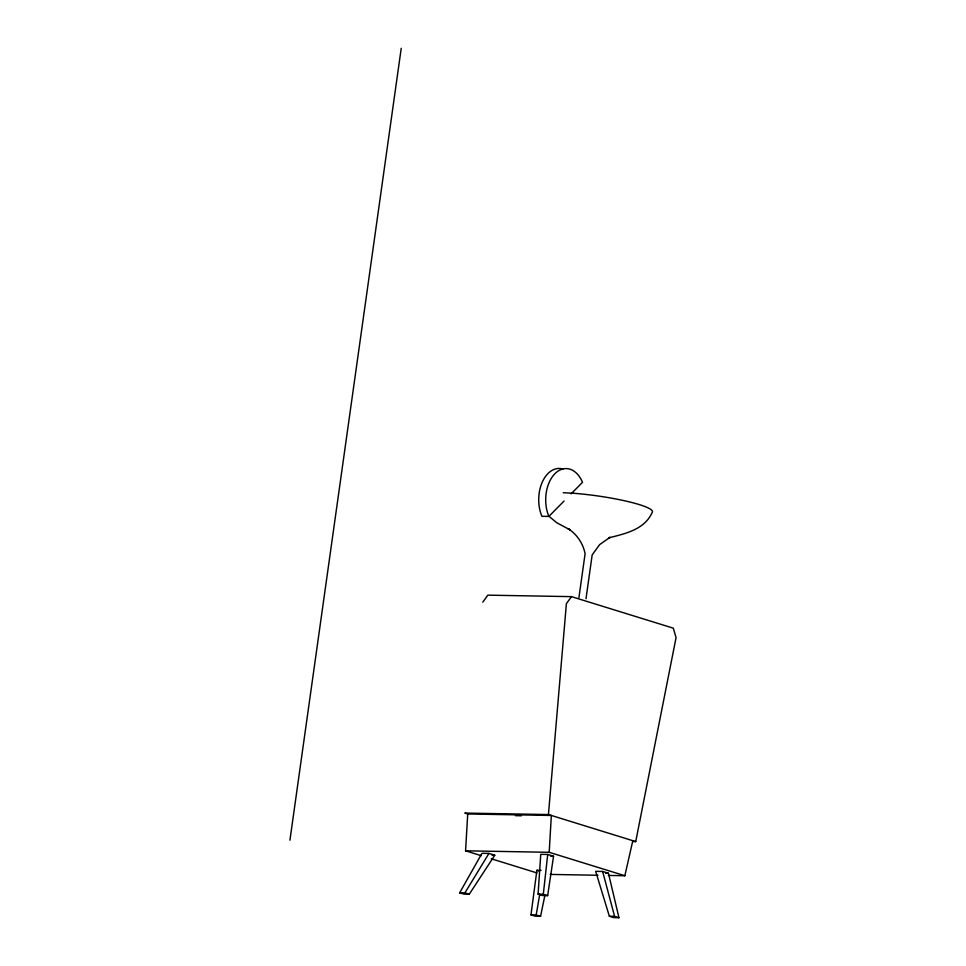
<?xml version="1.0" encoding="UTF-8"?>
<svg xmlns="http://www.w3.org/2000/svg" width="966" height="966" viewBox="0 0 966 966"><rect width="100%" height="100%" fill="white"/><g stroke="black" fill="none" stroke-linecap="round" stroke-linejoin="round"><path stroke-width="1.45" d="M481.285 855.683L465.576 850.817L467.725 813.976L464.815 813.07L548.434 814.555L635.725 841.591L676.067 637.62L673.302 628.166L571.474 596.638L487.854 595.153L482.771 602.18M632.815 840.686L624.845 875.727L549.195 852.302L551.345 815.461L467.725 813.976M538.074 894.178L540.755 854.33L547.722 854.463L553.542 856.262L547.662 895.627L542.445 895.53L538.074 894.178L543.303 894.274L547.662 895.627M548.434 814.555L566.39 603.665L571.474 596.638M543.303 894.274L547.722 854.463M544.812 895.736L540.562 916.311L535.333 916.215L530.974 914.862L536.891 870.294L541.069 870.366M289.933 840.215L401.228 48.3M578.924 597.64L585.082 553.832C583.404 544.148 576.98 534.126 568.044 528.644L569.928 529.766L556.911 522.835L549.666 516.882M586.012 598.703L592.17 554.895L599.632 544.631L610.005 537.289L608.942 537.82C625.195 533.655 644.612 529.646 652.243 512.33A57.284 8.066 8 0 0 571.872 493.143L563.226 492.745M530.974 914.862L536.19 914.959L539.765 894.166M459.683 892.789L481.986 853.292L488.953 853.413L494.773 855.212L469.271 894.226L464.042 894.142L459.683 892.789L464.912 892.886L469.271 894.226M464.912 892.886L488.953 853.413M562.973 469.053A30.791 19.996 -89 0 0 542.288 482.094A30.791 19.996 -89 0 0 541.902 516.303L548.869 516.424L564.072 501.016M571.148 493.831L582.51 482.3A30.791 19.996 -89 0 0 554.87 473.738A30.791 19.996 -89 0 0 548.869 516.424M515.433 815.666L521.399 815.775M632.73 841.531L635.725 841.591M465.576 850.817L549.195 852.302M491.984 855.164L494.773 855.212M550.753 856.214L553.542 856.262M602.627 871.465L595.66 871.332L609.365 916.251L613.724 917.603L618.952 917.7L608.447 873.264L602.627 871.465L614.593 916.348L618.952 917.7M605.658 873.216L608.447 873.264M550.185 874.411L597.978 875.256M608.423 875.438L624.845 875.727M609.365 916.251L614.593 916.348M536.891 870.294L539.209 871.018M491.271 858.774L536.951 872.926M536.19 914.959L540.562 916.311"/></g></svg>
